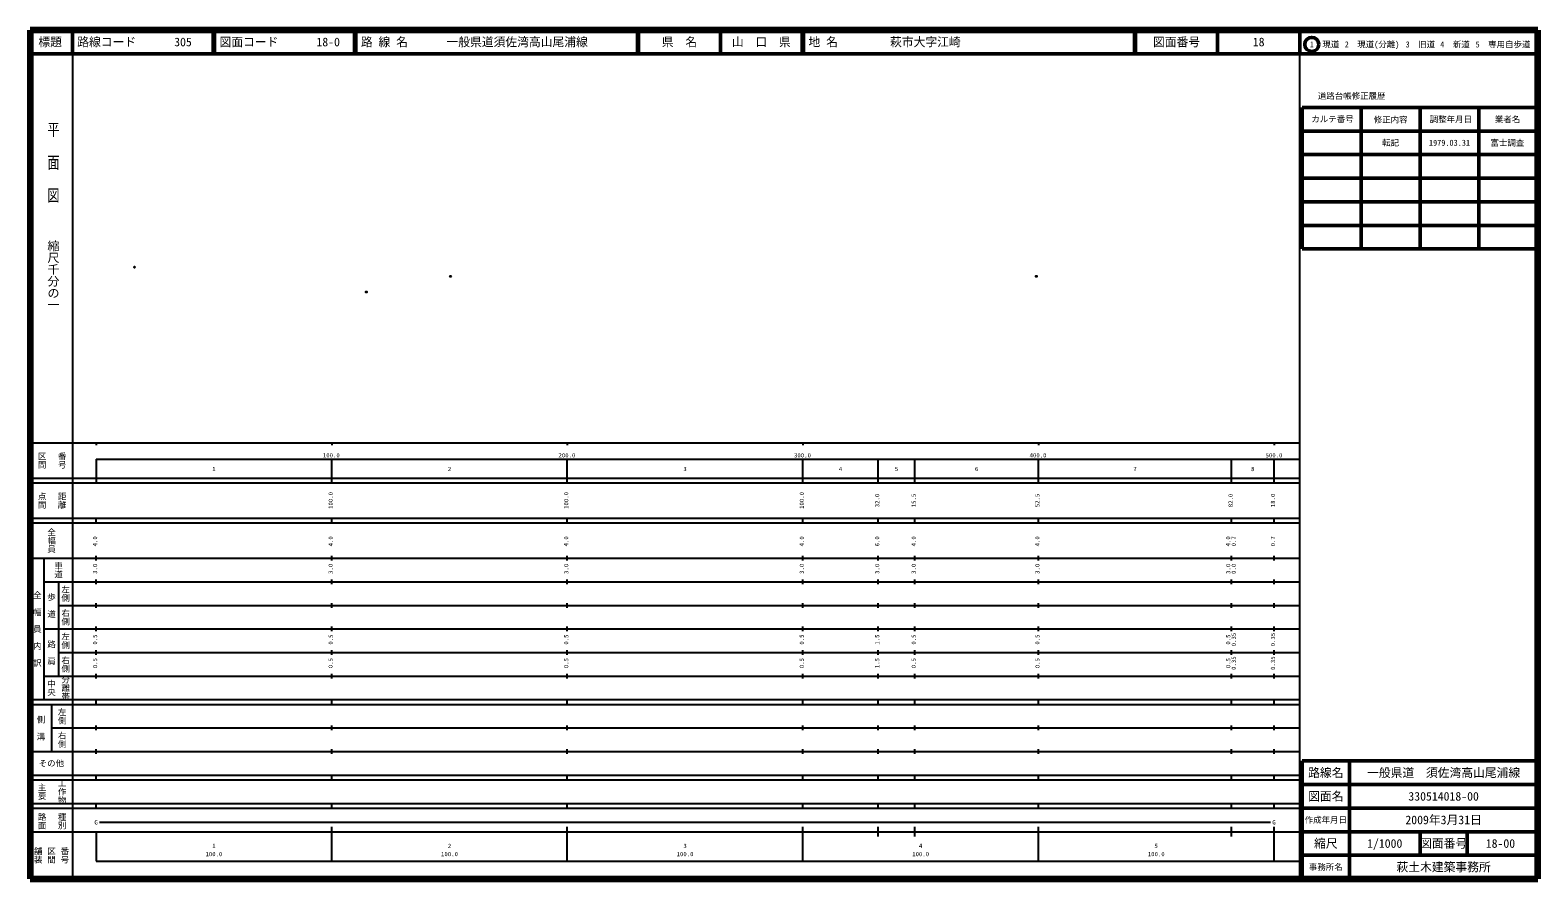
# Model space of a CAD drawing. Units: millimetres on the paper. Extents: x 40 to 680, y 20 to 380.
import ezdxf
from ezdxf.enums import TextEntityAlignment as Align

# ---------------------------------------------------------------- set-up
doc = ezdxf.new("R2010")
doc.units = ezdxf.units.MM
doc.header["$PDMODE"] = 32
doc.header["$PDSIZE"] = 0.5
doc.layers.add('M-OTRS', color=6, linetype='Continuous')
doc.layers.add('M-TTL-TXT', color=7, linetype='Continuous')
for name, color, linetype, lineweight in [('M-TTL', 2, 'Continuous', 140), ('M-TTL-BAND', 7, 'Continuous', 25), ('M-TTL-FRAM', 2, 'Continuous', 50), ('M-TTL-LINE', 7, 'Continuous', 50)]:
    doc.layers.add(name, color=color, linetype=linetype, lineweight=lineweight)
doc.styles.add('@ＭＳ ゴシック', font='')
doc.styles.add('ＭＳ ゴシック', font='')
doc.styles.get('@ＭＳ ゴシック').set_extended_font_data('@MS Gothic')
doc.styles.get('ＭＳ ゴシック').set_extended_font_data('MS Gothic')

msp = doc.modelspace()

# ---------------------------------------------------------------- linework, layer by layer
at = {"layer": 'M-OTRS'}
for p in [(84.319, 279.497), (218.428, 275.587), (467.134, 275.59), (182.711, 268.94)]:
    msp.add_point(p, dxfattribs=at)
at = {"layer": 'M-TTL'}
for p, q in [((40, 380), (40, 20)), ((680, 380), (40, 380)), ((680, 20), (680, 380)), ((40, 20), (680, 20))]:
    msp.add_line(p, q, dxfattribs=at)
at = {"layer": 'M-TTL-BAND'}
for p, q in [((58, 370), (58, 20)), ((579, 20), (579, 370)), ((40, 205), (579, 205)), ((68, 205), (68, 204)), ((168, 205), (168, 204)), ((268, 205), (268, 204)), ((368, 205), (368, 204)), ((468, 205), (468, 204)), ((568, 205), (568, 204)), ((68, 198), (579, 198)), ((68, 198), (68, 188)), ((168, 188), (168, 198)), ((268, 188), (268, 198)), ((368, 188), (368, 198)), ((400, 188), (400, 198)), ((415.5, 188), (415.5, 198)), ((468, 188), (468, 198)), ((550, 188), (550, 198)), ((568, 188), (568, 198)), ((40, 190), (579, 190)), ((40, 188), (579, 188)), ((40, 173), (579, 173)), ((68, 171), (68, 173)), ((168, 171), (168, 173)), ((268, 171), (268, 173)), ((368, 171), (368, 173)), ((400, 171), (400, 173)), ((415.5, 171), (415.5, 173)), ((468, 171), (468, 173)), ((550, 171), (550, 173)), ((568, 171), (568, 173)), ((40, 171), (579, 171)), ((40, 156), (579, 156)), ((46, 96), (46, 156)), ((68, 155), (68, 157)), ((168, 155), (168, 157)), ((268, 155), (268, 157)), ((368, 155), (368, 157)), ((400, 155), (400, 157)), ((415.5, 155), (415.5, 157)), ((468, 155), (468, 157)), ((550, 155), (550, 157)), ((568, 155), (568, 157)), ((46, 146), (579, 146)), ((52, 146), (52, 106)), ((68, 145), (68, 147)), ((168, 145), (168, 147)), ((268, 145), (268, 147)), ((368, 145), (368, 147)), ((400, 145), (400, 147)), ((415.5, 145), (415.5, 147)), ((468, 145), (468, 147)), ((550, 145), (550, 147)), ((568, 145), (568, 147)), ((52, 136), (579, 136)), ((68, 135), (68, 137)), ((168, 135), (168, 137)), ((268, 135), (268, 137)), ((368, 135), (368, 137)), ((400, 135), (400, 137)), ((415.5, 135), (415.5, 137)), ((468, 135), (468, 137)), ((550, 135), (550, 137)), ((568, 135), (568, 137)), ((46, 126), (579, 126)), ((68, 125), (68, 127)), ((168, 125), (168, 127)), ((268, 125), (268, 127)), ((368, 125), (368, 127)), ((400, 125), (400, 127)), ((415.5, 125), (415.5, 127)), ((468, 125), (468, 127)), ((550, 125), (550, 127)), ((568, 125), (568, 127)), ((52, 116), (579, 116)), ((68, 115), (68, 117)), ((168, 115), (168, 117)), ((268, 115), (268, 117)), ((368, 115), (368, 117)), ((400, 115), (400, 117)), ((415.5, 115), (415.5, 117)), ((468, 115), (468, 117)), ((550, 115), (550, 117)), ((568, 115), (568, 117)), ((46, 106), (579, 106)), ((68, 105), (68, 107)), ((168, 105), (168, 107)), ((268, 105), (268, 107)), ((368, 105), (368, 107)), ((400, 105), (400, 107)), ((415.5, 105), (415.5, 107)), ((468, 105), (468, 107)), ((550, 105), (550, 107)), ((568, 105), (568, 107)), ((40, 96), (579, 96)), ((68, 94), (68, 96)), ((168, 94), (168, 96)), ((268, 94), (268, 96)), ((368, 94), (368, 96)), ((400, 94), (400, 96)), ((415.5, 94), (415.5, 96)), ((468, 94), (468, 96)), ((550, 94), (550, 96)), ((568, 94), (568, 96)), ((40, 94), (579, 94)), ((49, 94), (49, 74)), ((49, 84), (579, 84)), ((68, 83), (68, 85)), ((168, 83), (168, 85)), ((268, 83), (268, 85)), ((368, 83), (368, 85)), ((400, 83), (400, 85)), ((415.5, 83), (415.5, 85)), ((468, 83), (468, 85)), ((550, 83), (550, 85)), ((568, 83), (568, 85)), ((40, 74), (579, 74)), ((68, 73), (68, 75)), ((168, 73), (168, 75)), ((268, 73), (268, 75)), ((368, 73), (368, 75)), ((400, 73), (400, 75)), ((415.5, 73), (415.5, 75)), ((468, 73), (468, 75)), ((550, 73), (550, 75)), ((568, 73), (568, 75)), ((40, 64), (579, 64)), ((68, 62), (68, 64)), ((168, 62), (168, 64)), ((268, 62), (268, 64)), ((368, 62), (368, 64)), ((400, 62), (400, 64)), ((415.5, 62), (415.5, 64)), ((468, 62), (468, 64)), ((550, 62), (550, 64)), ((568, 62), (568, 64)), ((40, 62), (579, 62)), ((40, 52), (579, 52)), ((68, 50), (68, 52)), ((168, 50), (168, 52)), ((268, 50), (268, 52)), ((368, 50), (368, 52)), ((400, 50), (400, 52)), ((415.5, 50), (415.5, 52)), ((468, 50), (468, 52)), ((550, 50), (550, 52)), ((568, 50), (568, 52)), ((40, 50), (579, 50)), ((40, 40), (579, 40)), ((68, 40), (68, 27.5)), ((69.5, 44), (566.5, 44)), ((168, 27.5), (168, 42)), ((268, 27.5), (268, 42)), ((368, 27.5), (368, 42)), ((400, 38), (400, 42)), ((415.5, 38), (415.5, 42)), ((468, 27.5), (468, 42)), ((550, 38), (550, 42)), ((568, 27.5), (568, 42)), ((68, 27.5), (579, 27.5))]:
    msp.add_line(p, q, dxfattribs=at)
at = {"layer": 'M-TTL-FRAM'}
for p, q in [((580, 347.197), (580, 287.197)), ((580, 347.197), (680, 347.197)), ((580, 287.197), (680, 287.197)), ((680, 70), (580, 70)), ((580, 70), (580, 20))]:
    msp.add_line(p, q, dxfattribs=at)
at = {"layer": 'M-TTL-LINE'}
for p, q in [((58, 380), (58, 370)), ((117.75, 380), (117.75, 370)), ((118.25, 380), (118.25, 370)), ((177.75, 380), (177.75, 370)), ((178.25, 380), (178.25, 370)), ((297.75, 380), (297.75, 370)), ((298.25, 380), (298.25, 370)), ((333, 380), (333, 370)), ((367.75, 380), (367.75, 370)), ((368.25, 380), (368.25, 370)), ((508.747, 380), (508.747, 370)), ((509.247, 380), (509.247, 370)), ((543.997, 380), (543.997, 370)), ((579, 380), (579, 370)), ((40, 370), (680, 370)), ((605, 347.197), (605, 287.197)), ((630, 347.197), (630, 287.197)), ((655, 347.197), (655, 287.197)), ((580, 337.197), (680, 337.197)), ((580, 327.197), (680, 327.197)), ((580, 317.197), (680, 317.197)), ((580, 307.197), (680, 307.197)), ((580, 297.197), (680, 297.197)), ((600, 70), (600, 20)), ((680, 60), (580, 60)), ((680, 50), (580, 50)), ((680, 40), (580, 40)), ((630, 40), (630, 30)), ((650, 40), (650, 30)), ((680, 30), (580, 30))]:
    msp.add_line(p, q, dxfattribs=at)
msp.add_circle((584.031, 373.958), 3, dxfattribs=at)

# ---------------------------------------------------------------- texts
at = {"layer": 'M-TTL-BAND', "style": '@ＭＳ ゴシック', "width": 1.4}
msp.add_text('平  面  図', height=3.666, rotation=270, dxfattribs=at).set_placement((49.777, 306.475), align=Align.MIDDLE_RIGHT)
at = {"layer": 'M-TTL-BAND', "style": '@ＭＳ ゴシック'}
msp.add_text('縮尺千分の一', height=3.666, rotation=270, dxfattribs=at).set_placement((49.777, 261.03), align=Align.MIDDLE_RIGHT)
for s, p in [('区間', (45, 197.5)), ('番号', (53.5, 197.5)), ('点間', (45, 180.5)), ('距離', (53.5, 180.5)), ('全幅員', (49, 163.5)), ('車道', (52, 151)), ('全\u3000幅\u3000員\u3000内\u3000訳', (43, 126)), ('歩\u3000道', (49, 136)), ('左側', (55, 141)), ('右側', (55, 131)), ('左側', (55, 121)), ('路\u3000肩', (49, 116)), ('右側', (55, 111)), ('中央', (49, 101)), ('分離帯', (55, 101)), ('左側', (53.5, 89)), ('側\u3000溝', (44.5, 84)), ('右側', (53.5, 79)), ('主要', (45, 57)), ('工作物', (53.5, 57)), ('路面', (45, 44.5)), ('種別', (53.5, 44.5)), ('舗装', (43.333, 30)), ('区間', (49, 30)), ('番号', (54.667, 30))]:
    msp.add_text(s, height=2.566, rotation=270, dxfattribs=at).set_placement(p, align=Align.MIDDLE_CENTER)
at = {"layer": 'M-TTL-BAND', "style": 'ＭＳ ゴシック'}
for s, p in [('100.0', (167.844, 198.195)), ('200.0', (267.844, 198.195)), ('300.0', (367.844, 198.195)), ('400.0', (467.844, 198.195)), ('500.0', (568, 198.195)), ('1', (118, 192.405)), ('2', (218, 192.405)), ('3', (318, 192.405)), ('4', (384, 192.405)), ('5', (407.75, 192.405)), ('6', (441.75, 192.405)), ('7', (509, 192.405)), ('8', (559, 192.405)), ('G', (68, 42.5)), ('G', (568, 42.5)), ('1', (118, 32.523)), ('2', (218, 32.523)), ('3', (318, 32.523)), ('4', (418, 32.523)), ('5', (518, 32.523)), ('100.0', (118, 29.033)), ('100.0', (218, 29.033)), ('100.0', (318, 29.033)), ('100.0', (418, 29.033)), ('100.0', (518, 29.033))]:
    msp.add_text(s, height=1.833, dxfattribs=at).set_placement(p, align=Align.BOTTOM_CENTER)
for s, p in [('100.0', (169, 180.5)), ('100.0', (269, 180.5)), ('100.0', (369, 180.5)), ('32.0', (401, 180.5)), ('15.5', (416.5, 180.5)), ('52.5', (469, 180.5)), ('82.0', (551, 180.5)), ('18.0', (569, 180.5)), ('4.0', (69, 163.174)), ('4.0', (169, 163.174)), ('4.0', (269, 163.174)), ('4.0', (369, 163.174)), ('6.0', (401, 163.174)), ('4.0', (416.5, 163.174)), ('4.0', (469, 163.174)), ('4.0', (550, 163.174)), ('0.7', (552.37, 163.174)), ('0.7', (569, 163.174)), ('3.0', (69, 151.5)), ('3.0', (169, 151.5)), ('3.0', (269, 151.5)), ('3.0', (369, 151.5)), ('3.0', (401, 151.5)), ('3.0', (416.5, 151.5)), ('3.0', (469, 151.5)), ('3.0', (550, 151.5)), ('0.0', (552.37, 151.5)), ('0.5', (69, 121.5)), ('0.5', (169, 121.5)), ('0.5', (269, 121.5)), ('0.5', (369, 121.5)), ('1.5', (401, 121.5)), ('0.5', (416.5, 121.5)), ('0.5', (469, 121.5)), ('0.5', (550, 121.5)), ('0.35', (552.37, 121.5)), ('0.35', (569, 121.5)), ('0.5', (69, 111.5)), ('0.5', (169, 111.5)), ('0.5', (269, 111.5)), ('0.5', (369, 111.5)), ('1.5', (401, 111.5)), ('0.5', (416.5, 111.5)), ('0.5', (469, 111.5)), ('0.5', (550, 111.5)), ('0.35', (552.37, 111.5)), ('0.35', (569, 111.5))]:
    msp.add_text(s, height=1.833, rotation=90, dxfattribs=at).set_placement(p, align=Align.BOTTOM_CENTER)
msp.add_text('その他', height=2.566, dxfattribs=at).set_placement((49, 69), align=Align.MIDDLE_CENTER)
at = {"layer": 'M-TTL-TXT', "style": 'ＭＳ ゴシック'}
for s, height, p in [('標題', 3.666, (48.5, 375)), ('県\u3000名', 3.666, (315.625, 375)), ('山\u3000口\u3000県', 3.666, (350.375, 375)), ('図面番号', 3.666, (526.622, 375)), ('18', 3.666, (561.497, 375)), ('1\u3000現道', 2.566, (589.448, 373.958)), ('2\u3000現道(分離)', 2.566, (609.619, 373.958)), ('3\u3000旧道', 2.566, (630.121, 373.958)), ('4\u3000新道', 2.566, (644.824, 373.958)), ('5\u3000専用自歩道', 2.566, (665.228, 373.958)), ('道路台帳修正履歴', 2.566, (600.968, 352.113)), ('カルテ番号', 2.566, (592.839, 342.277)), ('修正内容', 2.566, (617.509, 342.023)), ('調整年月日', 2.566, (643.089, 342.197)), ('業者名', 2.566, (667.134, 342.197)), ('転記', 2.566, (617.5, 332.245)), ('1979.03.31', 2.566, (642.5, 332.245)), ('富士調査', 2.566, (667.077, 332.189)), ('路線名', 3.666, (590, 65)), ('路線名', 3.666, (590, 65)), ('一般県道\u3000須佐湾高山尾浦線', 3.666, (640, 65)), ('図面名', 3.666, (590, 55)), ('図面名', 3.666, (590, 55)), ('330514018-00', 3.666, (640, 55)), ('作成年月日', 2.566, (590, 45)), ('作成年月日', 2.566, (590, 45)), ('2009年3月31日', 3.666, (640, 45)), ('縮尺', 3.666, (590, 35)), ('縮尺', 3.666, (590, 35)), ('1/1000', 3.666, (615, 35)), ('図面番号', 3.666, (640, 35)), ('図面番号', 3.666, (640, 35)), ('18-00', 3.666, (664.125, 35)), ('事務所名', 2.566, (590, 25)), ('事務所名', 2.566, (590, 25)), ('萩土木建築事務所', 3.666, (640, 25))]:
    msp.add_text(s, height=height, dxfattribs=at).set_placement(p, align=Align.MIDDLE_CENTER)
for s, p in [('路線コード', (60, 375)), ('305', (101.142, 375)), ('図面コード', (120.38, 375)), ('18-0', (161.521, 375)), ('路 線 名', (180.38, 375)), ('一般県道須佐湾高山尾浦線', (216.734, 375)), ('地 名', (370.38, 375)), ('萩市大字江崎', (405.024, 375))]:
    msp.add_text(s, height=3.666, dxfattribs=at).set_placement(p, align=Align.MIDDLE_LEFT)

doc.saveas('drawing.dxf')
